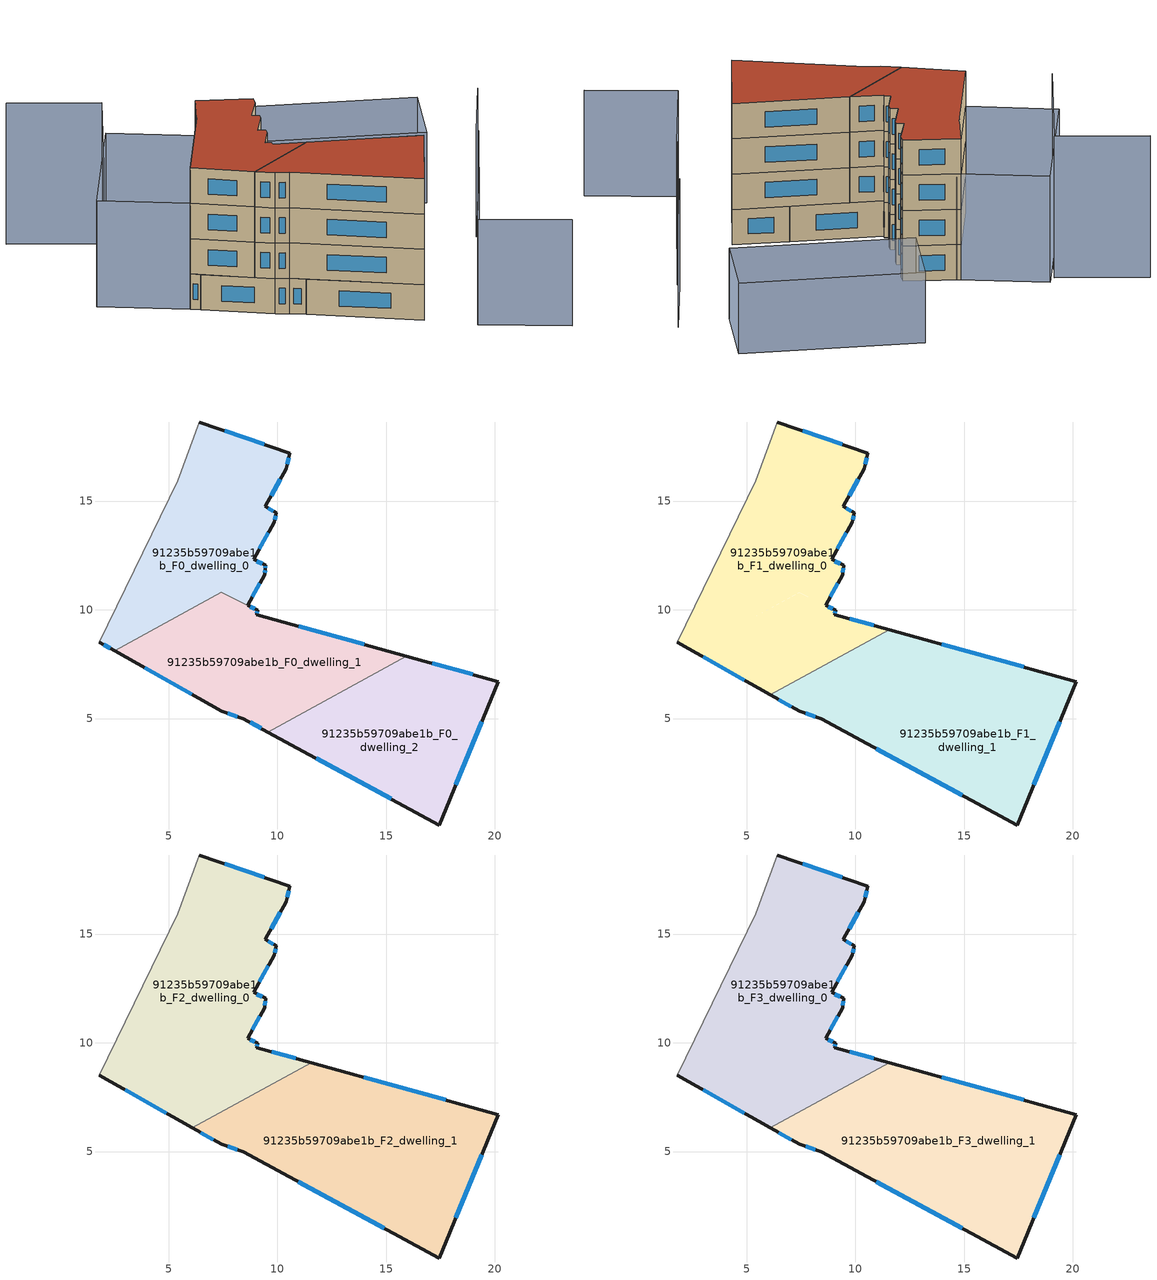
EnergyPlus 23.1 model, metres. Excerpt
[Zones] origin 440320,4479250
91235b59709abe1b_F0_dwelling_0
 floor ground (EU_floor_Construction): 10.56,17.2 10.4,16.48 9.43,14.76 9.94,14.45 9.84,14.03 8.9,12.32 9.45,12.04 9.44,11.9 9.41,11.61 8.63,10.21 9.08,9.98 7.42,10.8 2.52,8.11 1.8,8.51 5.42,15.94 6.4,18.63 z0
 wall outside (EU_wall_Construction): 9.04,9.78 9.08,9.98 / 1.8,8.51 2.52,8.11 / 8.63,10.21 9.41,11.61 9.44,11.9 9.45,12.04 8.91,12.32 9.84,14.03 9.94,14.45 9.43,14.76 10.41,16.48 10.56,17.2 6.4,18.63 / 8.63,10.21 9.09,9.99 / 9.05,9.78 9.09,9.99 z0:3
 wall adiabatic (EU_wall_Construction): 6.4,18.63 5.42,15.94 1.8,8.51 z0:3
 wall to 91235b59709abe1b_F0_dwelling_1 (EU_wall_Construction): 7.42,10.79 9.08,9.98 / 2.52,8.11 7.42,10.8 z0:3
 window (EU_Window_Construction): 9.05,9.83 9.07,9.92 / 2,8.4 2.32,8.22 / 9.4,17.6 7.57,18.23 / 10.45,16.68 10.52,17 / 9.71,15.24 10.13,16 / 9.8,14.54 9.58,14.67 / 9.87,14.15 9.91,14.33 / 9.17,12.8 9.58,13.55 / 9.3,12.12 9.06,12.24 / 9.44,11.94 9.45,12 / 9.42,11.7 9.43,11.82 / 8.85,10.61 9.19,11.22 / 8.76,10.15 8.96,10.05 / 9.06,9.83 9.08,9.93 z0.84:2.16
91235b59709abe1b_F0_dwelling_1
 floor ground (EU_floor_Construction): 15.93,7.87 9.56,4.38 8.43,5 7.43,5.33 2.52,8.11 7.42,10.79 9.08,9.98 9.04,9.78 9.05,9.77 z0
 wall outside (EU_wall_Construction): 2.52,8.11 7.43,5.33 8.43,5 9.57,4.38 / 15.93,7.87 9.05,9.77 9.08,9.98 z0:3
 wall to 91235b59709abe1b_F0_dwelling_2 (EU_wall_Construction): 9.56,4.38 15.93,7.87 z0:3
 window (EU_Window_Construction): 8.75,4.82 9.25,4.55 / 7.71,5.23 8.15,5.09 / 3.9,7.33 6.05,6.11 / 9.06,9.83 9.07,9.92 / 14,8.4 10.98,9.24 z0.84:2.16
91235b59709abe1b_F0_dwelling_2
 floor ground (EU_floor_Construction): 20.15,6.7 17.44,0.11 9.57,4.38 15.93,7.87 z0
 wall outside (EU_wall_Construction): 9.57,4.38 17.44,0.11 20.15,6.7 15.93,7.87 z0:3
 window (EU_Window_Construction): 18.97,7.03 17.11,7.54 / 18.2,1.96 19.39,4.85 / 11.78,3.18 15.23,1.31 z0.84:2.16
91235b59709abe1b_F1_dwelling_0
 floor to 91235b59709abe1b_F0_dwelling_0 (EU_floor_Construction): 10.56,17.2 10.4,16.48 9.43,14.76 9.94,14.45 9.84,14.03 8.9,12.32 9.45,12.04 9.41,11.61 8.63,10.21 8.66,10.19 7.42,10.8 2.52,8.11 1.8,8.51 5.42,15.94 6.4,18.63 z3
 floor to 91235b59709abe1b_F0_dwelling_1 (EU_floor_Construction): 11.54,9.08 6.09,6.09 2.52,8.11 7.42,10.79 9.08,9.98 9.05,9.78 z3
 wall outside (EU_wall_Construction): 11.54,9.08 9.05,9.78 9.09,9.99 8.63,10.21 9.41,11.61 9.45,12.04 8.91,12.32 9.84,14.03 9.94,14.45 9.43,14.76 10.41,16.48 10.56,17.2 6.4,18.63 / 1.8,8.51 6.09,6.09 z3:6
 wall adiabatic (EU_wall_Construction): 6.4,18.63 5.42,15.94 1.8,8.51 z3:6
 wall to 91235b59709abe1b_F1_dwelling_1 (EU_wall_Construction): 6.09,6.09 11.54,9.08 z3:6
 window (EU_Window_Construction): 9.8,14.54 9.58,14.67 / 9.87,14.15 9.91,14.33 / 9.17,12.8 9.58,13.55 / 9.3,12.12 9.06,12.24 / 9.42,11.73 9.44,11.92 / 8.85,10.61 9.19,11.22 / 8.96,10.05 8.76,10.15 / 9.06,9.83 9.08,9.93 / 10.84,9.28 9.75,9.58 / 3.01,7.83 4.88,6.77 / 9.4,17.6 7.57,18.23 / 10.45,16.68 10.52,17 / 9.71,15.24 10.13,16 z3.84:5.16
91235b59709abe1b_F1_dwelling_1
 floor to 91235b59709abe1b_F0_dwelling_1 (EU_floor_Construction): 15.93,7.87 9.56,4.38 8.43,5 7.43,5.33 6.09,6.09 11.54,9.08 z3
 floor to 91235b59709abe1b_F0_dwelling_2 (EU_floor_Construction): 20.15,6.7 17.44,0.11 9.56,4.38 15.93,7.87 z3
 wall outside (EU_wall_Construction): 6.09,6.09 7.43,5.33 8.43,5 17.44,0.11 20.15,6.7 11.54,9.08 z3:6
 window (EU_Window_Construction): 6.46,5.87 7.06,5.54 / 17.74,7.37 13.96,8.41 / 18.2,1.96 19.39,4.85 / 10.96,3.62 14.91,1.48 / 7.71,5.23 8.15,5.09 z3.84:5.16
91235b59709abe1b_F2_dwelling_0
 floor to 91235b59709abe1b_F1_dwelling_0 (EU_floor_Construction): 10.56,17.2 10.4,16.48 9.43,14.76 9.94,14.45 9.84,14.03 8.9,12.32 9.45,12.04 9.41,11.61 8.63,10.21 9.09,9.99 9.05,9.78 11.54,9.08 6.09,6.09 1.8,8.51 5.42,15.94 6.4,18.63 z6
 wall outside (EU_wall_Construction): 11.54,9.08 9.05,9.78 9.09,9.99 8.63,10.21 9.41,11.61 9.45,12.04 8.91,12.32 9.84,14.03 9.94,14.45 9.43,14.76 10.41,16.48 10.56,17.2 6.4,18.63 / 1.8,8.51 6.09,6.09 z6:9
 wall adiabatic (EU_wall_Construction): 6.4,18.63 5.42,15.94 1.8,8.51 z6:9
 wall to 91235b59709abe1b_F2_dwelling_1 (EU_wall_Construction): 6.09,6.09 11.54,9.08 z6:9
 window (EU_Window_Construction): 9.8,14.54 9.58,14.67 / 9.87,14.15 9.91,14.33 / 9.17,12.8 9.58,13.55 / 9.3,12.12 9.06,12.24 / 9.42,11.73 9.44,11.92 / 8.85,10.61 9.19,11.22 / 8.96,10.05 8.76,10.15 / 9.06,9.83 9.08,9.93 / 10.84,9.28 9.75,9.58 / 3.01,7.83 4.88,6.77 / 9.4,17.6 7.57,18.23 / 10.45,16.68 10.52,17 / 9.71,15.24 10.13,16 z6.84:8.16
91235b59709abe1b_F2_dwelling_1
 floor to 91235b59709abe1b_F1_dwelling_1 (EU_floor_Construction): 20.15,6.7 17.44,0.11 8.43,5 7.43,5.33 6.09,6.09 11.54,9.08 z6
 wall outside (EU_wall_Construction): 6.09,6.09 7.43,5.33 8.43,5 17.44,0.11 20.15,6.7 11.54,9.08 z6:9
 window (EU_Window_Construction): 6.46,5.87 7.06,5.54 / 17.74,7.37 13.96,8.41 / 18.2,1.96 19.39,4.85 / 10.96,3.62 14.91,1.48 / 7.71,5.23 8.15,5.09 z6.84:8.16
91235b59709abe1b_F3_dwelling_0
 floor to 91235b59709abe1b_F2_dwelling_0 (EU_floor_Construction): 10.56,17.2 10.4,16.48 9.43,14.76 9.94,14.45 9.84,14.03 8.9,12.32 9.45,12.04 9.41,11.61 8.63,10.21 9.09,9.99 9.05,9.78 11.54,9.08 6.09,6.09 1.8,8.51 5.42,15.94 6.4,18.63 z9
 wall outside (EU_wall_Construction): 11.54,9.08 9.05,9.78 9.09,9.99 8.63,10.21 9.41,11.61 9.45,12.04 8.91,12.32 9.84,14.03 9.94,14.45 9.43,14.76 10.41,16.48 10.56,17.2 6.4,18.63 / 1.8,8.51 6.09,6.09 z9:12
 wall adiabatic (EU_wall_Construction): 6.4,18.63 5.42,15.94 1.8,8.51 z9:12
 wall to 91235b59709abe1b_F3_dwelling_1 (EU_wall_Construction): 6.09,6.09 11.54,9.08 z9:12
 window (EU_Window_Construction): 9.8,14.54 9.58,14.67 / 9.87,14.15 9.91,14.33 / 9.17,12.8 9.58,13.55 / 9.3,12.12 9.06,12.24 / 9.42,11.73 9.44,11.92 / 8.85,10.61 9.19,11.22 / 8.96,10.05 8.76,10.15 / 9.06,9.83 9.08,9.93 / 10.84,9.28 9.75,9.58 / 3.01,7.83 4.88,6.77 / 9.4,17.6 7.57,18.23 / 10.45,16.68 10.52,17 / 9.71,15.24 10.13,16 z9.84:11.16
 roof outside (EU_roof_Construction): 11.54,9.08 9.05,9.78 9.09,9.99 8.63,10.21 9.41,11.61 9.45,12.04 8.91,12.32 9.84,14.03 9.94,14.45 9.43,14.76 10.41,16.48 10.56,17.2 6.4,18.63 5.42,15.94 1.8,8.51 6.09,6.09 z12
91235b59709abe1b_F3_dwelling_1
 floor to 91235b59709abe1b_F2_dwelling_1 (EU_floor_Construction): 20.15,6.7 17.44,0.11 8.43,5 7.43,5.33 6.09,6.09 11.54,9.08 z9
 wall outside (EU_wall_Construction): 6.09,6.09 7.43,5.33 8.43,5 17.44,0.11 20.15,6.7 11.54,9.08 z9:12
 window (EU_Window_Construction): 6.46,5.87 7.06,5.54 / 17.74,7.37 13.96,8.41 / 18.2,1.96 19.39,4.85 / 10.96,3.62 14.91,1.48 / 7.71,5.23 8.15,5.09 z9.84:11.16
 roof outside (EU_roof_Construction): 17.44,0.11 20.15,6.7 11.54,9.08 6.09,6.09 7.43,5.33 8.43,5 z12
shading: 27.4,-5.02 20.86,-2.19 / 20.86,-2.19 24.27,5.67 / 24.13,5.58 26.51,11.18 / 26.34,11.25 29.11,17.68 / 6.67,18.5 1.8,8.51 / 1.8,8.51 -4.55,11.61 / -4.55,11.61 0.31,21.6 / 0.31,21.6 6.67,18.5 z0:9; 25.04,17.88 11.33,21.66 / 11.33,21.66 12.86,27.23 / 12.86,27.23 26.57,23.45 / 26.57,23.45 25.04,17.88 z0:6; -6.96,23.69 -0.24,20.99 / -0.24,20.99 -4.07,11.44 z0:12
[Building]
EU S2 Campaign: North Axis=0; Terrain=City; Solar Distribution=FullExterior
[Site:Location]
Madrid: Latitude=40.5; Longitude=-3.5; Time Zone=1; Elevation=609
[SizingPeriod:WeatherFileDays]
AnnualSizingPeriod: Begin Month=1; Begin Day of Month=1; End Month=12; End Day of Month=31; Day of Week for Start Day=Monday; Use Weather File Daylight Saving Period=No; Use Weather File Rain and Snow Indicators=No
[MATERIAL]
EU_InternalMass_Material: Roughness=MediumRough; Thickness=0.1; Conductivity=1; Density=1800; Specific Heat=900; Thermal Absorptance=0.9; Solar Absorptance=0.7; Visible Absorptance=0.7
[MATERIAL:NOMASS] Roughness=MediumRough; Thermal Absorptance=0.9; Solar Absorptance=0.7; Visible Absorptance=0.7
Name | Thermal Resistance
EU_wall_NoMass; EU_roof_NoMass | 2.16768
EU_floor_NoMass | 1.14339
[WINDOWMATERIAL:SIMPLEGLAZINGSYSTEM]
EU_Window_SimpleGlazing: UFactor=3.23888; Solar Heat Gain Coefficient=0.85; Visible Transmittance=0.85
[CONSTRUCTION]
EU_wall_Construction: EU_wall_NoMass
EU_roof_Construction: EU_roof_NoMass
EU_floor_Construction: EU_floor_NoMass
EU_InternalMass_Construction: EU_InternalMass_Material
EU_Window_Construction: EU_Window_SimpleGlazing
[ZONE] Type=1; Multiplier=1; Ceiling Height=autocalculate; Floor Area=autocalculate; Part of Total Floor Area=Yes
Name | Volume
91235b59709abe1b_F0_dwelling_0 | 132.664
91235b59709abe1b_F1_dwelling_0 | 192.852
91235b59709abe1b_F2_dwelling_0; 91235b59709abe1b_F3_dwelling_0 | 192.886
91235b59709abe1b_F0_dwelling_1 | 124.491
91235b59709abe1b_F1_dwelling_1 | 192.883
91235b59709abe1b_F2_dwelling_1; 91235b59709abe1b_F3_dwelling_1 | 192.889
91235b59709abe1b_F0_dwelling_2 | 128.581
[INTERNALMASS] Construction=EU_InternalMass_Construction
Name | Zone or ZoneList | Surface Area
91235b59709abe1b_F0_dwelling_0_EU_InternalMass | 91235b59709abe1b_F0_dwelling_0 | 44.2252
91235b59709abe1b_F0_dwelling_1_EU_InternalMass | 91235b59709abe1b_F0_dwelling_1 | 41.5059
91235b59709abe1b_F0_dwelling_2_EU_InternalMass | 91235b59709abe1b_F0_dwelling_2 | 42.8604
91235b59709abe1b_F1_dwelling_0_EU_InternalMass | 91235b59709abe1b_F1_dwelling_0 | 64.295
91235b59709abe1b_F1_dwelling_1_EU_InternalMass | 91235b59709abe1b_F1_dwelling_1 | 64.2962
91235b59709abe1b_F2_dwelling_0_EU_InternalMass | 91235b59709abe1b_F2_dwelling_0 | 64.295
91235b59709abe1b_F2_dwelling_1_EU_InternalMass | 91235b59709abe1b_F2_dwelling_1 | 64.2962
91235b59709abe1b_F3_dwelling_0_EU_InternalMass | 91235b59709abe1b_F3_dwelling_0 | 64.295
91235b59709abe1b_F3_dwelling_1_EU_InternalMass | 91235b59709abe1b_F3_dwelling_1 | 64.2962
[OTHEREQUIPMENT] Fuel Type=Electricity; Design Level Calculation Method=Watts/Area; Power per Zone Floor Area=1; Fraction Latent=0; Fraction Radiant=0; Fraction Lost=0; Carbon Dioxide Generation Rate=0; EndUse Subcategory=EU_Step8_InternalGains
Name | Zone or ZoneList or Space or SpaceList | Schedule
EU_Step8_InternalGain_91235b59709abe1b_F0_dwelling_0_f000 | 91235b59709abe1b_F0_dwelling_0 | EU_Step8_GainSchedule_91235b59709abe1b_F0_dwelling_0_f000
EU_Step8_InternalGain_91235b59709abe1b_F0_dwelling_1_f000 | 91235b59709abe1b_F0_dwelling_1 | EU_Step8_GainSchedule_91235b59709abe1b_F0_dwelling_1_f000
EU_Step8_InternalGain_91235b59709abe1b_F0_dwelling_2_f000 | 91235b59709abe1b_F0_dwelling_2 | EU_Step8_GainSchedule_91235b59709abe1b_F0_dwelling_2_f000
EU_Step8_InternalGain_91235b59709abe1b_F1_dwelling_0_f000 | 91235b59709abe1b_F1_dwelling_0 | EU_Step8_GainSchedule_91235b59709abe1b_F1_dwelling_0_f000
EU_Step8_InternalGain_91235b59709abe1b_F1_dwelling_1_f000 | 91235b59709abe1b_F1_dwelling_1 | EU_Step8_GainSchedule_91235b59709abe1b_F1_dwelling_1_f000
EU_Step8_InternalGain_91235b59709abe1b_F2_dwelling_0_f000 | 91235b59709abe1b_F2_dwelling_0 | EU_Step8_GainSchedule_91235b59709abe1b_F2_dwelling_0_f000
EU_Step8_InternalGain_91235b59709abe1b_F2_dwelling_1_f000 | 91235b59709abe1b_F2_dwelling_1 | EU_Step8_GainSchedule_91235b59709abe1b_F2_dwelling_1_f000
EU_Step8_InternalGain_91235b59709abe1b_F3_dwelling_0_f000 | 91235b59709abe1b_F3_dwelling_0 | EU_Step8_GainSchedule_91235b59709abe1b_F3_dwelling_0_f000
EU_Step8_InternalGain_91235b59709abe1b_F3_dwelling_1_f000 | 91235b59709abe1b_F3_dwelling_1 | EU_Step8_GainSchedule_91235b59709abe1b_F3_dwelling_1_f000
[ZONEVENTILATION:DESIGNFLOWRATE] Schedule=EU_AlwaysOn; Design Flow Rate Calculation Method=AirChanges/Hour; Air Changes per Hour=0.480546; Ventilation Type=Natural; Fan Pressure Rise=0; Fan Total Efficiency=1; Constant Term Coefficient=1; Temperature Term Coefficient=0; Velocity Term Coefficient=0; Velocity Squared Term Coefficient=0; Minimum Indoor Temperature=-100; Maximum Indoor Temperature=100; Delta Temperature=-100; Minimum Outdoor Temperature=-100; Maximum Outdoor Temperature=100; Maximum Wind Speed=40
Name | Zone or ZoneList or Space or SpaceList
EU_ConstantAir_91235b59709abe1b_F0_dwelling_0 | 91235b59709abe1b_F0_dwelling_0
EU_ConstantAir_91235b59709abe1b_F0_dwelling_1 | 91235b59709abe1b_F0_dwelling_1
EU_ConstantAir_91235b59709abe1b_F0_dwelling_2 | 91235b59709abe1b_F0_dwelling_2
EU_ConstantAir_91235b59709abe1b_F1_dwelling_0 | 91235b59709abe1b_F1_dwelling_0
EU_ConstantAir_91235b59709abe1b_F1_dwelling_1 | 91235b59709abe1b_F1_dwelling_1
EU_ConstantAir_91235b59709abe1b_F2_dwelling_0 | 91235b59709abe1b_F2_dwelling_0
EU_ConstantAir_91235b59709abe1b_F2_dwelling_1 | 91235b59709abe1b_F2_dwelling_1
EU_ConstantAir_91235b59709abe1b_F3_dwelling_0 | 91235b59709abe1b_F3_dwelling_0
EU_ConstantAir_91235b59709abe1b_F3_dwelling_1 | 91235b59709abe1b_F3_dwelling_1
[HVACTEMPLATE:THERMOSTAT] Constant Heating Setpoint=20; Constant Cooling Setpoint=50
EU_HeatOnly_91235b59709abe1b_F0_dwelling_0; EU_HeatOnly_91235b59709abe1b_F0_dwelling_1; EU_HeatOnly_91235b59709abe1b_F0_dwelling_2; EU_HeatOnly_91235b59709abe1b_F1_dwelling_0; EU_HeatOnly_91235b59709abe1b_F1_dwelling_1; EU_HeatOnly_91235b59709abe1b_F2_dwelling_0; EU_HeatOnly_91235b59709abe1b_F2_dwelling_1; EU_HeatOnly_91235b59709abe1b_F3_dwelling_0; EU_HeatOnly_91235b59709abe1b_F3_dwelling_1
[HVACTEMPLATE:ZONE:IDEALLOADSAIRSYSTEM] System Availability Schedule=EU_AlwaysOn; Maximum Heating Supply Air Temperature=50; Minimum Cooling Supply Air Temperature=13; Maximum Heating Supply Air Humidity Ratio=0.0156; Minimum Cooling Supply Air Humidity Ratio=0.0077; Heating Limit=NoLimit; Cooling Limit=NoLimit; Heating Availability Schedule=EU_AlwaysOn; Cooling Availability Schedule=EU_CoolingOff; Dehumidification Control Type=ConstantSensibleHeatRatio; Cooling Sensible Heat Ratio=0.7; Dehumidification Setpoint=60; Humidification Control Type=None; Humidification Setpoint=30; Outdoor Air Method=None; Outdoor Air Flow Rate per Person=0.00944; Outdoor Air Flow Rate per Zone Floor Area=0; Outdoor Air Flow Rate per Zone=0; Demand Controlled Ventilation Type=None; Outdoor Air Economizer Type=NoEconomizer; Heat Recovery Type=None; Sensible Heat Recovery Effectiveness=0.7; Latent Heat Recovery Effectiveness=0.65
Name | Template Thermostat
91235b59709abe1b_F0_dwelling_0 | EU_HeatOnly_91235b59709abe1b_F0_dwelling_0
91235b59709abe1b_F0_dwelling_1 | EU_HeatOnly_91235b59709abe1b_F0_dwelling_1
91235b59709abe1b_F0_dwelling_2 | EU_HeatOnly_91235b59709abe1b_F0_dwelling_2
91235b59709abe1b_F1_dwelling_0 | EU_HeatOnly_91235b59709abe1b_F1_dwelling_0
91235b59709abe1b_F1_dwelling_1 | EU_HeatOnly_91235b59709abe1b_F1_dwelling_1
91235b59709abe1b_F2_dwelling_0 | EU_HeatOnly_91235b59709abe1b_F2_dwelling_0
91235b59709abe1b_F2_dwelling_1 | EU_HeatOnly_91235b59709abe1b_F2_dwelling_1
91235b59709abe1b_F3_dwelling_0 | EU_HeatOnly_91235b59709abe1b_F3_dwelling_0
91235b59709abe1b_F3_dwelling_1 | EU_HeatOnly_91235b59709abe1b_F3_dwelling_1
[SIZING:ZONE] Zone Cooling Design Supply Air Temperature Input Method=SupplyAirTemperature; Zone Cooling Design Supply Air Temperature=13; Zone Heating Design Supply Air Temperature Input Method=SupplyAirTemperature; Zone Heating Design Supply Air Temperature=50; Zone Cooling Design Supply Air Humidity Ratio=0.008; Zone Heating Design Supply Air Humidity Ratio=0.008; Cooling Design Air Flow Method=DesignDay; Cooling Design Air Flow Rate=0; Cooling Minimum Air Flow per Zone Floor Area=0.000762; Cooling Minimum Air Flow=0; Cooling Minimum Air Flow Fraction=0.2; Heating Design Air Flow Method=DesignDay; Heating Design Air Flow Rate=0; Heating Maximum Air Flow per Zone Floor Area=0.002032; Heating Maximum Air Flow=0.141576; Heating Maximum Air Flow Fraction=0.3; Account for Dedicated Outdoor Air System=No; Dedicated Outdoor Air System Control Strategy=NeutralSupplyAir; Dedicated Outdoor Air Low Setpoint Temperature for Design=autosize; Dedicated Outdoor Air High Setpoint Temperature for Design=autosize; Zone Load Sizing Method=Sensible Load Only No Latent Load; Zone Latent Cooling Design Supply Air Humidity Ratio Input Method=HumidityRatioDifference; Zone Cooling Design Supply Air Humidity Ratio Difference=0.005; Zone Latent Heating Design Supply Air Humidity Ratio Input Method=HumidityRatioDifference; Zone Humidification Design Supply Air Humidity Ratio Difference=0.005
91235b59709abe1b_F0_dwelling_0; 91235b59709abe1b_F0_dwelling_1; 91235b59709abe1b_F0_dwelling_2; 91235b59709abe1b_F1_dwelling_0; 91235b59709abe1b_F1_dwelling_1; 91235b59709abe1b_F2_dwelling_0; 91235b59709abe1b_F2_dwelling_1; 91235b59709abe1b_F3_dwelling_0; 91235b59709abe1b_F3_dwelling_1
[SCHEDULE:CONSTANT]
Name | Hourly Value
EU_AlwaysOn | 1
EU_CoolingOff | 0
[SCHEDULE:FILE] Column Number=1; Rows to Skip at Top=0; Number of Hours of Data=8760; Column Separator=Comma; Interpolate to Timestep=No; Minutes per Item=60; Adjust Schedule for Daylight Savings=Yes
Name | File
EU_Step8_GainSchedule_91235b59709abe1b_F0_dwelling_0_f000 | ../../schedules/91235b59709abe1b/91235b59709abe1b_F0_dwelling_0_f000_gain.csv
EU_Step8_GainSchedule_91235b59709abe1b_F0_dwelling_1_f000 | ../../schedules/91235b59709abe1b/91235b59709abe1b_F0_dwelling_1_f000_gain.csv
EU_Step8_GainSchedule_91235b59709abe1b_F0_dwelling_2_f000 | ../../schedules/91235b59709abe1b/91235b59709abe1b_F0_dwelling_2_f000_gain.csv
EU_Step8_GainSchedule_91235b59709abe1b_F1_dwelling_0_f000 | ../../schedules/91235b59709abe1b/91235b59709abe1b_F1_dwelling_0_f000_gain.csv
EU_Step8_GainSchedule_91235b59709abe1b_F1_dwelling_1_f000 | ../../schedules/91235b59709abe1b/91235b59709abe1b_F1_dwelling_1_f000_gain.csv
EU_Step8_GainSchedule_91235b59709abe1b_F2_dwelling_0_f000 | ../../schedules/91235b59709abe1b/91235b59709abe1b_F2_dwelling_0_f000_gain.csv
EU_Step8_GainSchedule_91235b59709abe1b_F2_dwelling_1_f000 | ../../schedules/91235b59709abe1b/91235b59709abe1b_F2_dwelling_1_f000_gain.csv
EU_Step8_GainSchedule_91235b59709abe1b_F3_dwelling_0_f000 | ../../schedules/91235b59709abe1b/91235b59709abe1b_F3_dwelling_0_f000_gain.csv
EU_Step8_GainSchedule_91235b59709abe1b_F3_dwelling_1_f000 | ../../schedules/91235b59709abe1b/91235b59709abe1b_F3_dwelling_1_f000_gain.csv
